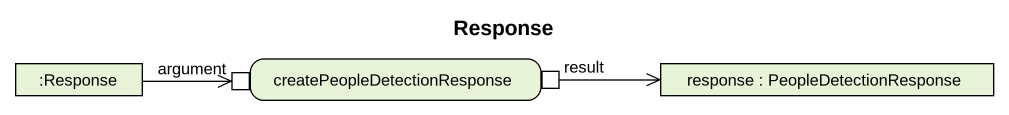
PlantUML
@startuml
title Response
hide empty description
state ":Response" as Response <<object>>
state "createPeopleDetectionResponse" as createPeopleDetectionRespons {
  state argument <<inputPin>>
  state result <<outputPin>>
}
state "response : PeopleDetectionResponse" as response <<object>>
Response -right-> argument
result -right-> response
@enduml
